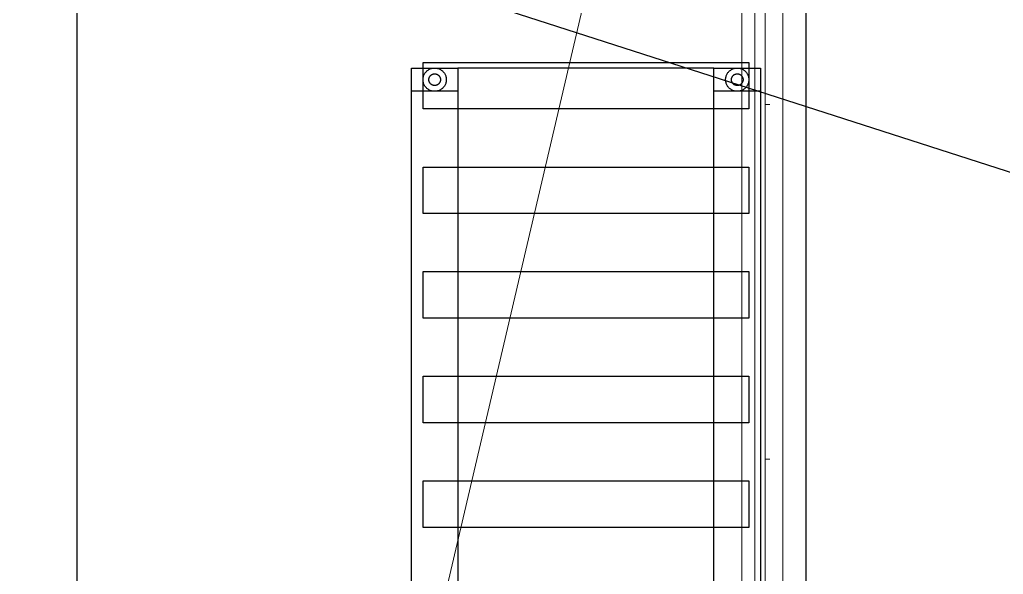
# Model space of a CAD drawing. Header units: millimetres. Extents: x -32 to 417638015, y -35 to 175284279.
# Drawn here: x 416312551 to 416313396, y 175263951 to 175264428 of the extents above; entities that cross this region are included whole.
import ezdxf
from ezdxf.enums import TextEntityAlignment as Align

# ---------------------------------------------------------------- set-up
doc = ezdxf.new("R2010")
doc.units = ezdxf.units.MM
for name, color, linetype, lineweight in [('_ЭМ_ТХ_пищеблок', 7, 'Continuous', 30), ('Атрибут', 7, 'Continuous', 5), ('Перекрытие', 7, 'Continuous', 18), ('Стены внутренние', 7, 'Continuous', 18), ('Стены несущие', 7, 'Continuous', 30), ('Стены отделка', 7, 'Continuous', 30), ('Стены штриховка', 7, 'Continuous', 9), ('ШТРИХОВКА', 252, 'Continuous', 15), ('ЭМ_Лоток 1_2', 162, 'Continuous', 30)]:
    doc.layers.add(name, color=color, linetype=linetype, lineweight=lineweight)
for name, color, linetype in [('PDF __ЭМ_Надписи', 7, 'Continuous'), ('PLAN', 1, 'Continuous'), ('ЭОМ_Лотки рабочие', 5, 'Continuous')]:
    doc.layers.add(name, color=color, linetype=linetype)
doc.styles.add('ISOCPEUR', font='isocpeur.ttf', dxfattribs={"width": 0.85, "height": 274.9999999999997})
doc.linetypes.add('Cable in the tray', pattern='A,5,[130,ltypeshp.shx,S=1,R=0,X=0,Y=0],1.5,[130,ltypeshp.shx,S=1.5,R=90,X=0,Y=-1],1,[130,ltypeshp.shx,S=1,R=0,X=0.5,Y=0],5', length=12.5)

# ---------------------------------------------------------------- blocks, each defined once
blk = doc.blocks.new('_ЭМ_ТХ_Пищеблок')
at = {"layer": 'PLAN', "color": 8}
for points in [[(54632.25431467273, 34821.67358143002), (54632.25431467273, 34841.67358143002)], [(54632.25431467273, 34841.67358143002), (54672.25431467273, 34841.67358143002)], [(54642.25431467273, 34831.67358143002), (54642.27647043444, 34832.33984119564), (54642.34226633288, 34832.99798328549), (54642.45066477038, 34833.64617664486), (54642.60053659655, 34834.28252918393), (54642.7909052489, 34834.90527088314), (54643.0206720946, 34835.51257068783), (54643.28879953601, 34836.10253650814), (54643.59428049304, 34836.67345935971), (54643.93595529773, 34837.22338611752), (54644.31284738757, 34837.75060779721), (54644.72388864734, 34838.25329334408), (54645.16801096179, 34838.72948963314), (54645.64414621569, 34839.17748768002), (54646.15128732898, 34839.59545643002), (54646.6883661864, 34839.9815037933), (54647.25431467273, 34840.33385975033), (54647.84241892077, 34840.64782459408), (54648.44529367663, 34840.91991932064), (54649.06080270984, 34841.15014393002), (54649.68687082507, 34841.33849842221), (54650.32133127429, 34841.48498279721), (54650.96216989734, 34841.58965809018), (54651.60715891101, 34841.65246326596), (54652.25431467273, 34841.67333728939), (54652.90147043444, 34841.65246326596), (54653.54648996569, 34841.58965809018), (54654.18729807116, 34841.48498279721), (54654.82175852038, 34841.33849842221), (54655.44782663562, 34841.15014393002), (54656.06333566882, 34840.91991932064), (54656.66621042468, 34840.64782459408), (54657.25431467273, 34840.33385975033), (54657.82026315905, 34839.98156482846), (54658.35734201648, 34839.59545643002), (54658.86448312976, 34839.17748768002), (54659.34061838366, 34838.72948963314), (54659.78474069812, 34838.25329334408), (54660.19578195788, 34837.75066883236), (54660.57267404773, 34837.22338611752), (54660.91434885241, 34836.67345935971), (54661.21982980944, 34836.10253650814), (54661.48795725085, 34835.51257068783), (54661.71772409655, 34834.90527088314), (54661.9080927489, 34834.28252918393), (54662.05796457507, 34833.64617664486), (54662.16636301257, 34832.99804432064), (54662.23215891101, 34832.33984119564), (54662.25431467273, 34831.67358143002)], [(54642.35432077624, 34806.51105854184), (54642.35432077624, 34846.51105854184), (54922.15430856921, 34846.51105854184), (54922.15430856921, 34806.51105854184), (54642.35432077624, 34806.51105854184)], [(54672.25431467273, 34841.67358143002), (54672.25431467273, 34821.67358143002)], [(54892.25431467273, 34841.57360584408), (54672.25431467273, 34841.57360584408)], [(54892.25431467273, 34821.67358143002), (54892.25431467273, 34841.67358143002)], [(54892.25431467273, 34841.67358143002), (54932.25431467273, 34841.67358143002)], [(54902.25431467273, 34831.67358143002), (54902.27647806384, 34832.33984119564), (54902.34228159167, 34832.99798328549), (54902.45064951159, 34833.64617664486), (54902.60053659655, 34834.28252918393), (54902.7909052489, 34834.90527088314), (54903.02068735339, 34835.51257068783), (54903.2888147948, 34836.10253650814), (54903.59426523425, 34836.67345935971), (54903.93595529773, 34837.22338611752), (54904.31284738757, 34837.75060779721), (54904.72388101794, 34838.25329334408), (54905.16800333239, 34838.72948963314), (54905.64416147448, 34839.17748768002), (54906.15130258776, 34839.59545643002), (54906.68837381579, 34839.9815037933), (54907.25431467273, 34840.33385975033), (54907.84241892077, 34840.64782459408), (54908.44528604724, 34840.91991932064), (54909.06080270984, 34841.15014393002), (54909.68685556628, 34841.33849842221), (54910.32133127429, 34841.48498279721), (54910.96216989734, 34841.58965809018), (54911.6071741698, 34841.65246326596), (54912.25431467273, 34841.67333728939), (54912.90145517566, 34841.65246326596), (54913.54647470691, 34841.58965809018), (54914.18729807116, 34841.48498279721), (54914.82177377917, 34841.33849842221), (54915.44782663562, 34841.15014393002), (54916.06333566882, 34840.91991932064), (54916.66621042468, 34840.64782459408), (54917.25431467273, 34840.33385975033), (54917.82026315905, 34839.98156482846), (54918.35732675769, 34839.59545643002), (54918.86446787097, 34839.17748768002), (54919.34061838366, 34838.72948963314), (54919.78474069812, 34838.25329334408), (54920.19578195788, 34837.75066883236), (54920.57267404773, 34837.22338611752), (54920.9143641112, 34836.67345935971), (54921.21981455066, 34836.10253650814), (54921.48795725085, 34835.51257068783), (54921.71772409655, 34834.90527088314), (54921.9080927489, 34834.28252918393), (54922.05797983386, 34833.64617664486), (54922.16634775378, 34832.99804432064), (54922.23214365222, 34832.33984119564), (54922.25431467273, 34831.67358143002)], [(54932.25431467273, 34841.67358143002), (54932.25431467273, 34821.67358143002)], [(54647.25431467273, 34831.67358143002), (54647.26539255359, 34832.00671131283), (54647.2982905028, 34832.33581287533), (54647.35248972155, 34832.65990955502), (54647.42744089343, 34832.97802478939), (54647.5226252196, 34833.28942615658), (54647.63749338366, 34833.59307605893), (54647.77155710437, 34833.88805896908), (54647.92429758288, 34834.17352039486), (54648.09513498523, 34834.44848377377), (54648.28355051257, 34834.71215564877), (54648.48908640124, 34834.96343738705), (54648.71116281726, 34835.20153553158), (54648.94923044421, 34835.42553455502), (54649.20280100085, 34835.63451893002), (54649.47135568835, 34835.82757312924), (54649.75431467273, 34836.00372059018), (54650.04838205554, 34836.16070301205), (54650.3497736571, 34836.29675037533), (54650.65754343249, 34836.41186268002), (54650.97056223132, 34836.50603992611), (54651.28782297351, 34836.57928211361), (54651.60822702624, 34836.63158924252), (54651.93073679187, 34836.66302234799), (54652.25431467273, 34836.67345935971), (54652.57789255359, 34836.66302234799), (54652.90040231921, 34836.63158924252), (54653.22080637194, 34836.57928211361), (54653.53806711413, 34836.50603992611), (54653.85108591296, 34836.41186268002), (54654.15882517077, 34836.29675037533), (54654.46024728991, 34836.16070301205), (54654.75431467273, 34836.00372059018), (54655.0372736571, 34835.82757312924), (54655.3058283446, 34835.63451893002), (54655.55939890124, 34835.42553455502), (54655.79746652819, 34835.20153553158), (54656.01951242663, 34834.96343738705), (54656.2250483153, 34834.71215564877), (54656.41349436023, 34834.44848377377), (54656.58433176257, 34834.17352039486), (54656.73707224109, 34833.88805896908), (54656.87113596179, 34833.59307605893), (54656.98603464343, 34833.28942615658), (54657.0812189696, 34832.97802478939), (54657.1561396239, 34832.65984851986), (54657.21033884265, 34832.33581287533), (54657.24323679187, 34832.00671131283), (54657.25431467273, 34831.67358143002)], [(54907.25431467273, 34831.67358143002), (54907.26539255359, 34832.00671131283), (54907.2982905028, 34832.33581287533), (54907.35248209216, 34832.65990955502), (54907.42743326403, 34832.97802478939), (54907.52261759021, 34833.28942615658), (54907.63750101306, 34833.59307605893), (54907.77156473376, 34833.88805896908), (54907.92428995349, 34834.17352039486), (54908.09513498523, 34834.44848377377), (54908.28358103015, 34834.71215564877), (54908.48909403064, 34834.96343738705), (54908.71116281726, 34835.20153553158), (54908.9492380736, 34835.42553455502), (54909.20280863025, 34835.63451893002), (54909.47134042956, 34835.82757312924), (54909.75431467273, 34836.00372059018), (54910.04835916735, 34836.16070301205), (54910.3497736571, 34836.29675037533), (54910.65755869128, 34836.41186268002), (54910.9705927489, 34836.50603992611), (54911.28782297351, 34836.57928211361), (54911.60824228503, 34836.63158924252), (54911.93073679187, 34836.66302234799), (54912.25431467273, 34836.67345935971), (54912.57789255359, 34836.66302234799), (54912.90040231921, 34836.63158924252), (54913.22080637194, 34836.57928211361), (54913.53803659655, 34836.50603992611), (54913.85107065417, 34836.41186268002), (54914.15882517077, 34836.29675037533), (54914.4602625487, 34836.16070301205), (54914.75431467273, 34836.00372059018), (54915.0372736571, 34835.82757312924), (54915.30579782702, 34835.63451893002), (54915.55939890124, 34835.42553455502), (54915.79746652819, 34835.20153553158), (54916.01952768542, 34834.96343738705), (54916.2250483153, 34834.71215564877), (54916.41349436023, 34834.44848377377), (54916.58433176257, 34834.17352039486), (54916.7370569823, 34833.88805896908), (54916.87113596179, 34833.59307605893), (54916.98601938464, 34833.28942615658), (54917.08120371081, 34832.97802478939), (54917.1561396239, 34832.65984851986), (54917.21033884265, 34832.33581287533), (54917.24323679187, 34832.00671131283), (54917.25431467273, 34831.67358143002)], [(54662.25431467273, 34831.67358143002), (54662.23215891101, 34831.00732166439), (54662.16636301257, 34830.34917957455), (54662.05796457507, 34829.70098621518), (54661.9080927489, 34829.06463367611), (54661.71772409655, 34828.44189197689), (54661.48795725085, 34827.83459217221), (54661.21982980944, 34827.24462635189), (54660.91434885241, 34826.67370350033), (54660.57267404773, 34826.12377674252), (54660.19578195788, 34825.59655506283), (54659.78474069812, 34825.09386951596), (54659.34061838366, 34824.61767322689), (54658.86448312976, 34824.16967518002), (54658.35734201648, 34823.75170643002), (54657.82026315905, 34823.36565906674), (54657.25431467273, 34823.01330310971), (54656.66621042468, 34822.69933826596), (54656.06333566882, 34822.42724353939), (54655.44782663562, 34822.19701893002), (54654.82175852038, 34822.00866443783), (54654.18729807116, 34821.86218006283), (54653.54645944812, 34821.75750476986), (54652.90147043444, 34821.69469959408), (54652.25431467273, 34821.67382557064), (54651.60715891101, 34821.69469959408), (54650.96213937976, 34821.75750476986), (54650.32133127429, 34821.86218006283), (54649.68687082507, 34822.00866443783), (54649.06080270984, 34822.19701893002), (54648.44529367663, 34822.42724353939), (54647.84241892077, 34822.69933826596), (54647.25431467273, 34823.01330310971), (54646.6883661864, 34823.36559803158), (54646.15128732898, 34823.75170643002), (54645.64414621569, 34824.16967518002), (54645.16801096179, 34824.61767322689), (54644.72388864734, 34825.09386951596), (54644.31284738757, 34825.59649402768), (54643.93595529773, 34826.12377674252), (54643.59428049304, 34826.67370350033), (54643.28879953601, 34827.24462635189), (54643.0206720946, 34827.83459217221), (54642.7909052489, 34828.44189197689), (54642.60053659655, 34829.06463367611), (54642.45066477038, 34829.70098621518), (54642.34226633288, 34830.34911853939), (54642.27647043444, 34831.00732166439), (54642.25431467273, 34831.67358143002)], [(54657.25431467273, 34831.67358143002), (54657.24323679187, 34831.34045154721), (54657.21033884265, 34831.01134998471), (54657.1561396239, 34830.68725330502), (54657.08118845202, 34830.36913807064), (54656.98603464343, 34830.05773670346), (54656.87113596179, 34829.75408680111), (54656.73707224109, 34829.45910389096), (54656.58433176257, 34829.17364246518), (54656.41349436023, 34828.89867908627), (54656.2250483153, 34828.63500721127), (54656.01954294421, 34828.38372547299), (54655.79746652819, 34828.14562732846), (54655.55939890124, 34827.92162830502), (54655.3058283446, 34827.71264393002), (54655.0372736571, 34827.5195897308), (54654.75431467273, 34827.34344226986), (54654.46027780749, 34827.18645984799), (54654.15885568835, 34827.05041248471), (54653.85108591296, 34826.93530018002), (54653.53806711413, 34826.84112293393), (54653.22080637194, 34826.76788074643), (54652.90040231921, 34826.71557361752), (54652.57789255359, 34826.68414051205), (54652.25431467273, 34826.67370350033), (54651.93073679187, 34826.68414051205), (54651.60822702624, 34826.71557361752), (54651.28782297351, 34826.76788074643), (54650.97056223132, 34826.84112293393), (54650.65754343249, 34826.93530018002), (54650.34980417468, 34827.05041248471), (54650.04838205554, 34827.18645984799), (54649.75431467273, 34827.34344226986), (54649.47135568835, 34827.5195897308), (54649.20280100085, 34827.71264393002), (54648.94923044421, 34827.92162830502), (54648.71116281726, 34828.14562732846), (54648.48911691882, 34828.38372547299), (54648.28358103015, 34828.63500721127), (54648.09513498523, 34828.89867908627), (54647.92429758288, 34829.17364246518), (54647.77155710437, 34829.45910389096), (54647.63749338366, 34829.75408680111), (54647.52259470202, 34830.05773670346), (54647.42741037585, 34830.36913807064), (54647.35248972155, 34830.68731434018), (54647.2982905028, 34831.01134998471), (54647.26539255359, 34831.34045154721), (54647.25431467273, 34831.67358143002)], [(54922.25431467273, 34831.67358143002), (54922.23215891101, 34831.00732166439), (54922.16634775378, 34830.34917957455), (54922.05797983386, 34829.70098621518), (54921.9080927489, 34829.06463367611), (54921.71772409655, 34828.44189197689), (54921.48794199206, 34827.83459217221), (54921.21981455066, 34827.24462635189), (54920.9143641112, 34826.67370350033), (54920.57267404773, 34826.12377674252), (54920.19578195788, 34825.59655506283), (54919.78474069812, 34825.09386951596), (54919.34061838366, 34824.61767322689), (54918.86446787097, 34824.16967518002), (54918.35732675769, 34823.75170643002), (54917.82026315905, 34823.36565906674), (54917.25431467273, 34823.01330310971), (54916.66621042468, 34822.69933826596), (54916.06333566882, 34822.42724353939), (54915.44782663562, 34822.19701893002), (54914.82177377917, 34822.00866443783), (54914.18729807116, 34821.86218006283), (54913.54645944812, 34821.75750476986), (54912.90145517566, 34821.69469959408), (54912.25431467273, 34821.67382557064), (54911.6071741698, 34821.69469959408), (54910.96215463855, 34821.75750476986), (54910.32133127429, 34821.86218006283), (54909.68685556628, 34822.00866443783), (54909.06080270984, 34822.19701893002), (54908.44528604724, 34822.42724353939), (54907.84241892077, 34822.69933826596), (54907.25431467273, 34823.01330310971), (54906.68837381579, 34823.36559803158), (54906.15130258776, 34823.75170643002), (54905.64416147448, 34824.16967518002), (54905.16800333239, 34824.61767322689), (54904.72388864734, 34825.09386951596), (54904.31283975817, 34825.59649402768), (54903.93596292712, 34826.12377674252), (54903.59426523425, 34826.67370350033), (54903.2888147948, 34827.24462635189), (54903.02068735339, 34827.83459217221), (54902.7909052489, 34828.44189197689), (54902.60054422595, 34829.06463367611), (54902.45064951159, 34829.70098621518), (54902.34228159167, 34830.34911853939), (54902.27648569323, 34831.00732166439), (54902.25431467273, 34831.67358143002)], [(54917.25431467273, 34831.67358143002), (54917.24323679187, 34831.34045154721), (54917.21033884265, 34831.01134998471), (54917.1561396239, 34830.68725330502), (54917.08118845202, 34830.36913807064), (54916.98601938464, 34830.05773670346), (54916.87113596179, 34829.75408680111), (54916.73707224109, 34829.45910389096), (54916.58433176257, 34829.17364246518), (54916.41349436023, 34828.89867908627), (54916.2250483153, 34828.63500721127), (54916.01954294421, 34828.38372547299), (54915.79746652819, 34828.14562732846), (54915.55939890124, 34827.92162830502), (54915.3058283446, 34827.71264393002), (54915.03728891589, 34827.5195897308), (54914.75431467273, 34827.34344226986), (54914.4602625487, 34827.18645984799), (54914.15885568835, 34827.05041248471), (54913.85107065417, 34826.93530018002), (54913.53803659655, 34826.84112293393), (54913.22080637194, 34826.76788074643), (54912.90038706042, 34826.71557361752), (54912.57789255359, 34826.68414051205), (54912.25431467273, 34826.67370350033), (54911.93073679187, 34826.68414051205), (54911.60822702624, 34826.71557361752), (54911.28782297351, 34826.76788074643), (54910.9705927489, 34826.84112293393), (54910.65755869128, 34826.93530018002), (54910.34980417468, 34827.05041248471), (54910.04836679675, 34827.18645984799), (54909.75431467273, 34827.34344226986), (54909.47134805896, 34827.5195897308), (54909.20282388903, 34827.71264393002), (54908.9492380736, 34827.92162830502), (54908.71116281726, 34828.14562732846), (54908.48910166003, 34828.38372547299), (54908.28358103015, 34828.63500721127), (54908.09513498523, 34828.89867908627), (54907.92428995349, 34829.17364246518), (54907.77157236316, 34829.45910389096), (54907.63749338366, 34829.75408680111), (54907.52260996081, 34830.05773670346), (54907.42742563464, 34830.36913807064), (54907.35248209216, 34830.68731434018), (54907.2982981322, 34831.01134998471), (54907.26540018298, 34831.34045154721), (54907.25431467273, 34831.67358143002)], [(54672.25431467273, 34821.67358143002), (54632.25431467273, 34821.67358143002)], [(54632.25431467273, 33961.67358143002), (54632.25431467273, 34821.67358143002)], [(54632.35432077624, 33961.67358143002), (54632.35432077624, 34821.67358143002)], [(54672.25431467273, 34821.67358143002), (54672.25431467273, 33961.67358143002)], [(54932.25431467273, 34821.67358143002), (54892.25431467273, 34821.67358143002)], [(54892.25431467273, 33961.67358143002), (54892.25431467273, 34821.67358143002)], [(54932.15430856921, 34821.67358143002), (54932.15430856921, 33961.67358143002)], [(54932.25431467273, 34821.67358143002), (54932.25431467273, 33961.67358143002)], [(54642.35432077624, 34716.53605854184), (54642.35432077624, 34756.53605854184), (54922.15430856921, 34756.53605854184), (54922.15430856921, 34716.53605854184), (54642.35432077624, 34716.53605854184)], [(54642.35432077624, 34626.56105854183), (54642.35432077624, 34666.56105854183), (54922.15430856921, 34666.56105854183), (54922.15430856921, 34626.56105854183), (54642.35432077624, 34626.56105854183)], [(54642.35432077624, 34536.58605854183), (54642.35432077624, 34576.58605854183), (54922.15430856921, 34576.58605854183), (54922.15430856921, 34536.58605854183), (54642.35432077624, 34536.58605854183)], [(54642.35432077624, 34446.61105854184), (54642.35432077624, 34486.61105854184), (54922.15430856921, 34486.61105854184), (54922.15430856921, 34446.61105854184), (54642.35432077624, 34446.61105854184)]]:
    blk.add_lwpolyline(points, dxfattribs=at)
at = {"layer": 'Атрибут', "color": 8, "style": 'ISOCPEUR', "width": 0.85}
blk.add_attdef('№_ПОЗИЦИИ', text='', height=150, rotation=90, dxfattribs=at).set_placement((58331.67525722168, 39155.16258932042), align=Align.MIDDLE_CENTER)
blk = doc.blocks.new('ТХ пищеблок....')
at = {"layer": 'PLAN', "color": 8}
for points in [[(1966.962665915838, 19489.53092302394), (1966.962665915838, 19509.53092302394)], [(1966.962665915838, 19509.53092302394), (2006.962665915838, 19509.53092302394)], [(1976.962665915838, 19499.53092302394), (1976.984821677557, 19500.19718278956), (1977.050617575995, 19500.85532487941), (1977.159016013495, 19501.50351823878), (1977.308887839667, 19502.13987077784), (1977.49925649201, 19502.76261247706), (1977.729023337713, 19503.36991228175), (1977.99715077912, 19503.95987810206), (1978.302631736151, 19504.53080095362), (1978.644306540838, 19505.08072771144), (1979.021198630682, 19505.60794939112), (1979.432239890448, 19506.110634938), (1979.876362204901, 19506.58683122706), (1980.352497458807, 19507.03482927394), (1980.859638572088, 19507.45279802394), (1981.39671742951, 19507.83884538722), (1981.962665915838, 19508.19120134425), (1982.550770163885, 19508.505166188), (1983.153644919745, 19508.77726091456), (1983.769153952948, 19509.00748552394), (1984.395222068182, 19509.19584001612), (1985.029682517401, 19509.34232439112), (1985.670521140448, 19509.44699968409), (1986.31551015412, 19509.50980485987), (1986.962665915838, 19509.53067888331), (1987.609821677557, 19509.50980485987), (1988.254841208807, 19509.44699968409), (1988.895649314276, 19509.34232439112), (1989.530109763495, 19509.19584001612), (1990.156177878729, 19509.00748552394), (1990.771686911932, 19508.77726091456), (1991.374561667792, 19508.505166188), (1991.962665915838, 19508.19120134425), (1992.528614402167, 19507.83890642237), (1993.065693259588, 19507.45279802394), (1993.57283437287, 19507.03482927394), (1994.048969626776, 19506.58683122706), (1994.493091941229, 19506.110634938), (1994.904133200995, 19505.60801042628), (1995.281025290838, 19505.08072771144), (1995.622700095526, 19504.53080095362), (1995.928181052557, 19503.95987810206), (1996.196308493963, 19503.36991228175), (1996.426075339667, 19502.76261247706), (1996.61644399201, 19502.13987077784), (1996.766315818182, 19501.50351823878), (1996.874714255682, 19500.85538591456), (1996.94051015412, 19500.19718278956), (1996.962665915838, 19499.53092302394)], [(1977.062672019354, 19474.36840013578), (1977.062672019354, 19514.36840013578), (2256.862659812323, 19514.36840013578), (2256.862659812323, 19474.36840013578), (1977.062672019354, 19474.36840013578)], [(2006.962665915838, 19509.53092302394), (2006.962665915838, 19489.53092302394)], [(2226.962665915838, 19509.430947438), (2006.962665915838, 19509.430947438)], [(2226.962665915838, 19489.53092302394), (2226.962665915838, 19509.53092302394)], [(2226.962665915838, 19509.53092302394), (2266.962665915838, 19509.53092302394)], [(2236.962665915838, 19499.53092302394), (2236.984829306952, 19500.19718278956), (2237.050632834784, 19500.85532487941), (2237.159000754706, 19501.50351823878), (2237.308887839667, 19502.13987077784), (2237.49925649201, 19502.76261247706), (2237.729038596503, 19503.36991228175), (2237.997166037909, 19503.95987810206), (2238.302616477362, 19504.53080095362), (2238.644306540838, 19505.08072771144), (2239.021198630682, 19505.60794939112), (2239.432232261053, 19506.110634938), (2239.876354575506, 19506.58683122706), (2240.352512717596, 19507.03482927394), (2240.859653830878, 19507.45279802394), (2241.396725058905, 19507.83884538722), (2241.962665915838, 19508.19120134425), (2242.550770163885, 19508.505166188), (2243.15363729035, 19508.77726091456), (2243.769153952948, 19509.00748552394), (2244.395206809393, 19509.19584001612), (2245.029682517401, 19509.34232439112), (2245.670521140448, 19509.44699968409), (2246.315525412909, 19509.50980485987), (2246.962665915838, 19509.53067888331), (2247.609806418768, 19509.50980485987), (2248.254825950018, 19509.44699968409), (2248.895649314276, 19509.34232439112), (2249.530125022284, 19509.19584001612), (2250.156177878729, 19509.00748552394), (2250.771686911932, 19508.77726091456), (2251.374561667792, 19508.505166188), (2251.962665915838, 19508.19120134425), (2252.528614402167, 19507.83890642237), (2253.065678000799, 19507.45279802394), (2253.572819114081, 19507.03482927394), (2254.048969626776, 19506.58683122706), (2254.493091941229, 19506.110634938), (2254.904133200995, 19505.60801042628), (2255.281025290838, 19505.08072771144), (2255.622715354315, 19504.53080095362), (2255.928165793768, 19503.95987810206), (2256.196308493963, 19503.36991228175), (2256.426075339667, 19502.76261247706), (2256.61644399201, 19502.13987077784), (2256.766331076971, 19501.50351823878), (2256.874698996893, 19500.85538591456), (2256.940494895331, 19500.19718278956), (2256.962665915838, 19499.53092302394)], [(2266.962665915838, 19509.53092302394), (2266.962665915838, 19489.53092302394)], [(1996.962665915838, 19499.53092302394), (1996.94051015412, 19498.86466325831), (1996.874714255682, 19498.20652116847), (1996.766315818182, 19497.55832780909), (1996.61644399201, 19496.92197527003), (1996.426075339667, 19496.29923357081), (1996.196308493963, 19495.69193376612), (1995.928181052557, 19495.10196794581), (1995.622700095526, 19494.53104509425), (1995.281025290838, 19493.98111833644), (1994.904133200995, 19493.45389665675), (1994.493091941229, 19492.95121110987), (1994.048969626776, 19492.47501482081), (1993.57283437287, 19492.02701677394), (1993.065693259588, 19491.60904802394), (1992.528614402167, 19491.22300066066), (1991.962665915838, 19490.87064470362), (1991.374561667792, 19490.55667985987), (1990.771686911932, 19490.28458513331), (1990.156177878729, 19490.05436052394), (1989.530109763495, 19489.86600603175), (1988.895649314276, 19489.71952165675), (1988.254810691229, 19489.61484636378), (1987.609821677557, 19489.552041188), (1986.962665915838, 19489.53116716456), (1986.31551015412, 19489.552041188), (1985.67049062287, 19489.61484636378), (1985.029682517401, 19489.71952165675), (1984.395222068182, 19489.86600603175), (1983.769153952948, 19490.05436052394), (1983.153644919745, 19490.28458513331), (1982.550770163885, 19490.55667985987), (1981.962665915838, 19490.87064470362), (1981.39671742951, 19491.2229396255), (1980.859638572088, 19491.60904802394), (1980.352497458807, 19492.02701677394), (1979.876362204901, 19492.47501482081), (1979.432239890448, 19492.95121110987), (1979.021198630682, 19493.45383562159), (1978.644306540838, 19493.98111833644), (1978.302631736151, 19494.53104509425), (1977.99715077912, 19495.10196794581), (1977.729023337713, 19495.69193376612), (1977.49925649201, 19496.29923357081), (1977.308887839667, 19496.92197527003), (1977.159016013495, 19497.55832780909), (1977.050617575995, 19498.20646013331), (1976.984821677557, 19498.86466325831), (1976.962665915838, 19499.53092302394)], [(1981.962665915838, 19499.53092302394), (1981.973743796698, 19499.86405290675), (1982.006641745917, 19500.19315446925), (1982.060840964667, 19500.51725114894), (1982.135792136542, 19500.83536638331), (1982.230976462713, 19501.1467677505), (1982.345844626776, 19501.45041765284), (1982.479908347479, 19501.745400563), (1982.632648825995, 19502.03086198878), (1982.803486228338, 19502.30582536769), (1982.991901755682, 19502.56949724269), (1983.197437644354, 19502.82077898097), (1983.41951406037, 19503.0588771255), (1983.657581687323, 19503.28287614894), (1983.911152243963, 19503.49186052394), (1984.179706931463, 19503.68491472316), (1984.462665915838, 19503.86106218409), (1984.756733298651, 19504.01804460597), (1985.058124900213, 19504.15409196925), (1985.365894675604, 19504.26920427394), (1985.678913474432, 19504.36338152003), (1985.99617421662, 19504.43662370753), (1986.316578269354, 19504.48893083644), (1986.639088034979, 19504.52036394191), (1986.962665915838, 19504.53080095362), (1987.286243796698, 19504.52036394191), (1987.608753562323, 19504.48893083644), (1987.929157615057, 19504.43662370753), (1988.246418357245, 19504.36338152003), (1988.559437156073, 19504.26920427394), (1988.867176413885, 19504.15409196925), (1989.168598533026, 19504.01804460597), (1989.462665915838, 19503.86106218409), (1989.745624900213, 19503.68491472316), (1990.014179587713, 19503.49186052394), (1990.267750144354, 19503.28287614894), (1990.505817771307, 19503.0588771255), (1990.727863669745, 19502.82077898097), (1990.933399558417, 19502.56949724269), (1991.121845603338, 19502.30582536769), (1991.292683005682, 19502.03086198878), (1991.445423484198, 19501.745400563), (1991.579487204901, 19501.45041765284), (1991.694385886542, 19501.1467677505), (1991.789570212713, 19500.83536638331), (1991.86449086701, 19500.51719011378), (1991.91869008576, 19500.19315446925), (1991.951588034979, 19499.86405290675), (1991.962665915838, 19499.53092302394)], [(1991.962665915838, 19499.53092302394), (1991.951588034979, 19499.19779314112), (1991.91869008576, 19498.86869157862), (1991.86449086701, 19498.54459489894), (1991.789539695135, 19498.22647966456), (1991.694385886542, 19497.91507829737), (1991.579487204901, 19497.61142839503), (1991.445423484198, 19497.31644548487), (1991.292683005682, 19497.03098405909), (1991.121845603338, 19496.75602068019), (1990.933399558417, 19496.49234880519), (1990.727894187323, 19496.24106706691), (1990.505817771307, 19496.00296892237), (1990.267750144354, 19495.77896989894), (1990.014179587713, 19495.56998552394), (1989.745624900213, 19495.37693132472), (1989.462665915838, 19495.20078386378), (1989.168629050604, 19495.04380144191), (1988.867206931463, 19494.90775407862), (1988.559437156073, 19494.79264177394), (1988.246418357245, 19494.69846452784), (1987.929157615057, 19494.62522234034), (1987.608753562323, 19494.57291521144), (1987.286243796698, 19494.54148210597), (1986.962665915838, 19494.53104509425), (1986.639088034979, 19494.54148210597), (1986.316578269354, 19494.57291521144), (1985.99617421662, 19494.62522234034), (1985.678913474432, 19494.69846452784), (1985.365894675604, 19494.79264177394), (1985.058155417792, 19494.90775407862), (1984.756733298651, 19495.04380144191), (1984.462665915838, 19495.20078386378), (1984.179706931463, 19495.37693132472), (1983.911152243963, 19495.56998552394), (1983.657581687323, 19495.77896989894), (1983.41951406037, 19496.00296892237), (1983.197468161932, 19496.24106706691), (1982.99193227326, 19496.49234880519), (1982.803486228338, 19496.75602068019), (1982.632648825995, 19497.03098405909), (1982.479908347479, 19497.31644548487), (1982.345844626776, 19497.61142839503), (1982.230945945135, 19497.91507829737), (1982.135761618963, 19498.22647966456), (1982.060840964667, 19498.54465593409), (1982.006641745917, 19498.86869157862), (1981.973743796698, 19499.19779314112), (1981.962665915838, 19499.53092302394)], [(2256.962665915838, 19499.53092302394), (2256.94051015412, 19498.86466325831), (2256.874698996893, 19498.20652116847), (2256.766331076971, 19497.55832780909), (2256.61644399201, 19496.92197527003), (2256.426075339667, 19496.29923357081), (2256.196293235174, 19495.69193376612), (2255.928165793768, 19495.10196794581), (2255.622715354315, 19494.53104509425), (2255.281025290838, 19493.98111833644), (2254.904133200995, 19493.45389665675), (2254.493091941229, 19492.95121110987), (2254.048969626776, 19492.47501482081), (2253.572819114081, 19492.02701677394), (2253.065678000799, 19491.60904802394), (2252.528614402167, 19491.22300066066), (2251.962665915838, 19490.87064470362), (2251.374561667792, 19490.55667985987), (2250.771686911932, 19490.28458513331), (2250.156177878729, 19490.05436052394), (2249.530125022284, 19489.86600603175), (2248.895649314276, 19489.71952165675), (2248.254810691229, 19489.61484636378), (2247.609806418768, 19489.552041188), (2246.962665915838, 19489.53116716456), (2246.315525412909, 19489.552041188), (2245.670505881659, 19489.61484636378), (2245.029682517401, 19489.71952165675), (2244.395206809393, 19489.86600603175), (2243.769153952948, 19490.05436052394), (2243.15363729035, 19490.28458513331), (2242.550770163885, 19490.55667985987), (2241.962665915838, 19490.87064470362), (2241.396725058905, 19491.2229396255), (2240.859653830878, 19491.60904802394), (2240.352512717596, 19492.02701677394), (2239.876354575506, 19492.47501482081), (2239.432239890448, 19492.95121110987), (2239.021191001288, 19493.45383562159), (2238.644314170233, 19493.98111833644), (2238.302616477362, 19494.53104509425), (2237.997166037909, 19495.10196794581), (2237.729038596503, 19495.69193376612), (2237.49925649201, 19496.29923357081), (2237.308895469061, 19496.92197527003), (2237.159000754706, 19497.55832780909), (2237.050632834784, 19498.20646013331), (2236.984836936346, 19498.86466325831), (2236.962665915838, 19499.53092302394)], [(2241.962665915838, 19499.53092302394), (2241.973743796698, 19499.86405290675), (2242.006641745917, 19500.19315446925), (2242.060833335272, 19500.51725114894), (2242.135784507147, 19500.83536638331), (2242.230968833319, 19501.1467677505), (2242.34585225617, 19501.45041765284), (2242.479915976874, 19501.745400563), (2242.6326411966, 19502.03086198878), (2242.803486228338, 19502.30582536769), (2242.99193227326, 19502.56949724269), (2243.197445273749, 19502.82077898097), (2243.41951406037, 19503.0588771255), (2243.657589316717, 19503.28287614894), (2243.911159873358, 19503.49186052394), (2244.179691672674, 19503.68491472316), (2244.462665915838, 19503.86106218409), (2244.756710410467, 19504.01804460597), (2245.058124900213, 19504.15409196925), (2245.365909934393, 19504.26920427394), (2245.67894399201, 19504.36338152003), (2245.99617421662, 19504.43662370753), (2246.316593528143, 19504.48893083644), (2246.639088034979, 19504.52036394191), (2246.962665915838, 19504.53080095362), (2247.286243796698, 19504.52036394191), (2247.608753562323, 19504.48893083644), (2247.929157615057, 19504.43662370753), (2248.246387839667, 19504.36338152003), (2248.559421897284, 19504.26920427394), (2248.867176413885, 19504.15409196925), (2249.168613791815, 19504.01804460597), (2249.462665915838, 19503.86106218409), (2249.745624900213, 19503.68491472316), (2250.014149070135, 19503.49186052394), (2250.267750144354, 19503.28287614894), (2250.505817771307, 19503.0588771255), (2250.727878928534, 19502.82077898097), (2250.933399558417, 19502.56949724269), (2251.121845603338, 19502.30582536769), (2251.292683005682, 19502.03086198878), (2251.445408225409, 19501.745400563), (2251.579487204901, 19501.45041765284), (2251.694370627753, 19501.1467677505), (2251.789554953924, 19500.83536638331), (2251.86449086701, 19500.51719011378), (2251.91869008576, 19500.19315446925), (2251.951588034979, 19499.86405290675), (2251.962665915838, 19499.53092302394)], [(2251.962665915838, 19499.53092302394), (2251.951588034979, 19499.19779314112), (2251.91869008576, 19498.86869157862), (2251.86449086701, 19498.54459489894), (2251.789539695135, 19498.22647966456), (2251.694370627753, 19497.91507829737), (2251.579487204901, 19497.61142839503), (2251.445423484198, 19497.31644548487), (2251.292683005682, 19497.03098405909), (2251.121845603338, 19496.75602068019), (2250.933399558417, 19496.49234880519), (2250.727894187323, 19496.24106706691), (2250.505817771307, 19496.00296892237), (2250.267750144354, 19495.77896989894), (2250.014179587713, 19495.56998552394), (2249.745640159003, 19495.37693132472), (2249.462665915838, 19495.20078386378), (2249.168613791815, 19495.04380144191), (2248.867206931463, 19494.90775407862), (2248.559421897284, 19494.79264177394), (2248.246387839667, 19494.69846452784), (2247.929157615057, 19494.62522234034), (2247.608738303534, 19494.57291521144), (2247.286243796698, 19494.54148210597), (2246.962665915838, 19494.53104509425), (2246.639088034979, 19494.54148210597), (2246.316578269354, 19494.57291521144), (2245.99617421662, 19494.62522234034), (2245.67894399201, 19494.69846452784), (2245.365909934393, 19494.79264177394), (2245.058155417792, 19494.90775407862), (2244.756718039862, 19495.04380144191), (2244.462665915838, 19495.20078386378), (2244.179699302069, 19495.37693132472), (2243.911175132147, 19495.56998552394), (2243.657589316717, 19495.77896989894), (2243.41951406037, 19496.00296892237), (2243.197452903143, 19496.24106706691), (2242.99193227326, 19496.49234880519), (2242.803486228338, 19496.75602068019), (2242.6326411966, 19497.03098405909), (2242.479923606268, 19497.31644548487), (2242.345844626776, 19497.61142839503), (2242.230961203924, 19497.91507829737), (2242.135776877753, 19498.22647966456), (2242.060833335272, 19498.54465593409), (2242.006649375311, 19498.86869157862), (2241.973751426092, 19499.19779314112), (2241.962665915838, 19499.53092302394)], [(2006.962665915838, 19489.53092302394), (1966.962665915838, 19489.53092302394)], [(1966.962665915838, 18629.53092302394), (1966.962665915838, 19489.53092302394)], [(1967.062672019354, 18629.53092302394), (1967.062672019354, 19489.53092302394)], [(2006.962665915838, 19489.53092302394), (2006.962665915838, 18629.53092302394)], [(2266.962665915838, 19489.53092302394), (2226.962665915838, 19489.53092302394)], [(2226.962665915838, 18629.53092302394), (2226.962665915838, 19489.53092302394)], [(2266.862659812323, 19489.53092302394), (2266.862659812323, 18629.53092302394)], [(2266.962665915838, 19489.53092302394), (2266.962665915838, 18629.53092302394)], [(1977.062672019354, 19384.3934001358), (1977.062672019354, 19424.3934001358), (2256.862659812323, 19424.3934001358), (2256.862659812323, 19384.3934001358), (1977.062672019354, 19384.3934001358)], [(1977.062672019354, 19294.41840013576), (1977.062672019354, 19334.41840013576), (2256.862659812323, 19334.41840013576), (2256.862659812323, 19294.41840013576), (1977.062672019354, 19294.41840013576)], [(1977.062672019354, 19204.44340013579), (1977.062672019354, 19244.44340013579), (2256.862659812323, 19244.44340013579), (2256.862659812323, 19204.44340013579), (1977.062672019354, 19204.44340013579)], [(1977.062672019354, 19114.46840013575), (1977.062672019354, 19154.46840013575), (2256.862659812323, 19154.46840013575), (2256.862659812323, 19114.46840013575), (1977.062672019354, 19114.46840013575)]]:
    blk.add_lwpolyline(points, dxfattribs=at)
blk = doc.blocks.new('1 этаж')
at = {"layer": 'Стены внутренние', "lineweight": 9}
h = blk.add_hatch(dxfattribs=at)
h.set_pattern_fill('FP_12', color=8, style=0, pattern_type=2)
h.set_pattern_definition([(0, (557.2005734382547, 188.9018102923583), (406.4, 101.6), [33.528, -271.272, 33.528, -271.272, -1625.6]), (0, (557.2005734382547, 188.9018102923583), (406.4, 101.6), [-609.6, 33.528, -576.072, 33.528, -271.272, -711.2]), (0, (557.2005734382547, 188.9018102923583), (406.4, 101.6), [-1524, 33.528, -169.672, 33.528, -474.472]), (120, (709.6005734382488, 239.7018102923575), (-291.1881810244989, 301.1527240979959), [33.52799999999996, -271.2719999999997, 33.52799999999996, -271.2719999999997, -1625.599999999999]), (120, (709.6005734382488, 239.7018102923575), (-291.1881810244989, 301.1527240979959), [-609.5999999999995, 33.52799999999996, -576.0719999999994, 33.52799999999996, -271.2719999999997, -711.1999999999995]), (120, (709.6005734382488, 239.7018102923575), (-291.1881810244989, 301.1527240979959), [-1523.999999999999, 33.52799999999996, -169.6719999999999, 33.52799999999996, -474.4719999999997]), (240, (760.4005734382372, 442.9018102923583), (-115.2118189755009, -402.7527240979958), [33.528, -271.272, 33.528, -271.272, -1625.6]), (240, (760.4005734382372, 442.9018102923583), (-115.2118189755009, -402.7527240979958), [-609.6, 33.528, -576.072, 33.528, -271.272, -711.2]), (240, (760.4005734382372, 442.9018102923583), (-115.2118189755009, -402.7527240979958), [-1524, 33.528, -169.672, 33.528, -474.472])])
h.paths.add_polyline_path([(49008.08537243842, 25984.80218870533), (49008.08537243848, 26451.22015265742), (48993.08537243842, 26451.22015265742), (48993.08537243842, 25984.80218870533), (49007.87001009984, 25984.80218870533)])
h.paths.add_polyline_path([(49008.08537243848, 27501.22015265742), (49008.08537243848, 30093.90181029226), (48993.08537243845, 30093.90181029226), (48993.08537243845, 27501.22015265742)])
h.paths.add_polyline_path([(49008.08537243848, 31143.90181029224), (49008.08537243848, 33498.45477044499), (48993.08537243845, 33498.45477044499), (48993.08537243845, 31143.90181029224)])
at = {"layer": 'Перекрытие', "color": 8}
blk.add_line((47898.08537243839, 28917.7060188029), (48973.08537243842, 33512.55477044494), dxfattribs=at)
at = {"layer": 'Стены несущие', "color": 8}
blk.add_line((49028.08537243842, 35551.90181029221), (49028.08537243842, 31143.90181029219), dxfattribs=at)
at = {"layer": 'Стены отделка', "color": 8, "lineweight": 9}
for p, q in [((49008.08537243842, 31143.90181029219), (49008.08537243842, 33528.45477044494)), ((48973.08537243842, 33512.55477044494), (48973.08537243842, 31143.90181029219))]:
    blk.add_line(p, q, dxfattribs=at)
at = {"layer": 'Стены штриховка', "color": 8}
for p, q in [((48993.08537243842, 33528.45477044494), (48993.08537243842, 31143.90181029224)), ((48984.08537243848, 33512.55477044494), (48984.08537243842, 31143.90181029224))]:
    blk.add_line(p, q, dxfattribs=at)
at = {"layer": 'ЭОМ_Лотки рабочие'}
blk.add_blockref('ТХ пищеблок....', (46722.0575752336, 13366.04446869802), dxfattribs=at)

msp = doc.modelspace()

# ---------------------------------------------------------------- linework, layer by layer
at = {"layer": 'PDF __ЭМ_Надписи', "lineweight": 25}
msp.add_lwpolyline([(416316104.1577091, 175263426.3559227), (416308111.6726974, 175266000.2070282), (416304669.9935054, 175266000.2070282)], dxfattribs=at)
at = {"layer": 'ЭМ_Лоток 1_2', "linetype": 'Cable in the tray', "ltscale": 50}
msp.add_lwpolyline([(416312600.0935227, 175267849.9695136), (416312598.8864031, 175259474.1059382)], dxfattribs=at)

# ---------------------------------------------------------------- block references
at = {"layer": '_ЭМ_ТХ_пищеблок', "lineweight": 50}
msp.add_blockref('_ЭМ_ТХ_Пищеблок', (416258254.8670169, 175229544.5649611), dxfattribs=at)
at = {"layer": 'ШТРИХОВКА'}
msp.add_blockref('1 этаж', (416264198.1010904, 175231510.6631508), dxfattribs=at)

doc.saveas('drawing.dxf')
